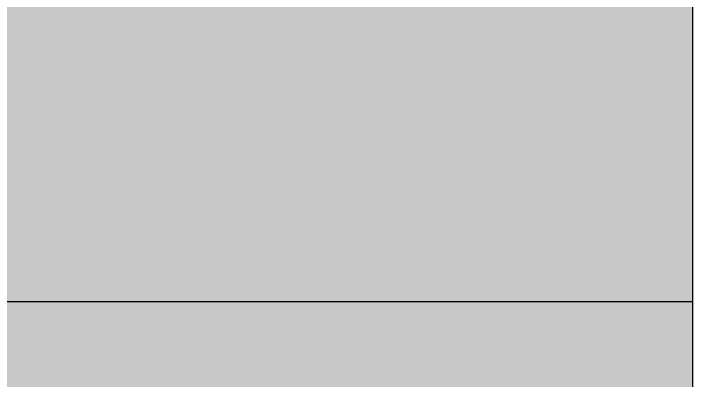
# Model space of a CAD drawing. Extents: x 0 to 420, y 0 to 297.
# Drawn here: x 298.54 to 308.23, y 8.07 to 13.31 of the extents above; entities that cross this region are included whole.
import ezdxf

# ---------------------------------------------------------------- set-up
doc = ezdxf.new("R2010")
doc.units = 0
doc.linetypes.add('CONTIN', pattern=[0])
doc.layers.get('0').update_dxf_attribs({"linetype": 'CONTIN'})
doc.layers.add('2', color=7, linetype='CONTIN')

# ---------------------------------------------------------------- blocks, each defined once
blk = doc.blocks.new('LOGO')
at = {"color": 156, "linetype": 'CONTINUOUS'}
for p, q in [((-111.768, 13.6744), (-111.768, 9.1954)), ((-111.768, 9.1954), (-135.6751, 9.1916))]:
    blk.add_line(p, q, dxfattribs=at)
at = {"color": 9, "linetype": 'CONTINUOUS'}
for p, q in [((-111.768, 9.1954), (-135.6751, 9.1916)), ((-111.768, 9.1916), (-111.768, 9.1954)), ((-111.768, 9.1916), (-111.768, 3.9321))]:
    blk.add_line(p, q, dxfattribs=at)
at = {"color": 156, "linetype": 'CONTINUOUS'}
blk.add_solid([(-135.6751, 13.6744), (-135.6751, 9.1954), (-111.768, 9.1954)], dxfattribs=at)
at = {"color": 156, "linetype": 'CONTINUOUS', "extrusion": (0, 0, -1)}
for points in [[(135.6751, 13.6744), (111.768, 13.6744), (111.768, 9.1954)], [(135.6751, 9.1954), (111.768, 9.1954), (135.6751, 9.1916)]]:
    blk.add_solid(points, dxfattribs=at)
at = {"color": 9, "linetype": 'CONTINUOUS'}
for points in [[(-111.768, 9.1954), (-135.6751, 9.1916), (-111.768, 9.1916)], [(-135.6751, 9.1916), (-135.6751, 3.9321), (-111.768, 3.9321)]]:
    blk.add_solid(points, dxfattribs=at)
at = {"color": 9, "linetype": 'CONTINUOUS', "extrusion": (0, 0, -1)}
blk.add_solid([(135.6751, 9.1916), (111.768, 9.1916), (111.768, 3.9321)], dxfattribs=at)

msp = doc.modelspace()

# ---------------------------------------------------------------- block references
at = {"layer": '2'}
msp.add_blockref('LOGO', (420, 0), dxfattribs=at)

doc.saveas('drawing.dxf')
